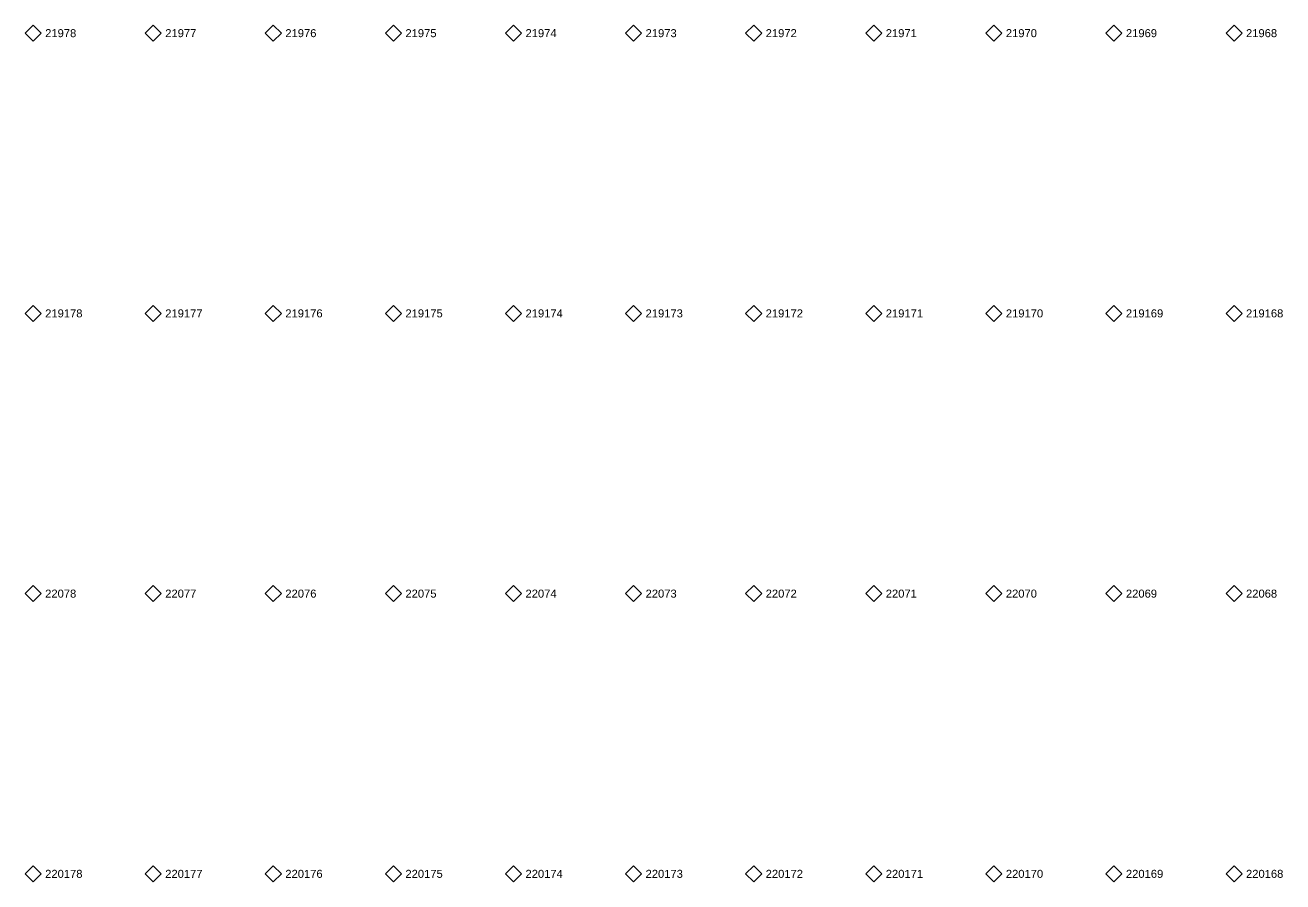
# Model space of a CAD drawing. Extents: x -5 to 376, y -217 to 241.
# Drawn here: x 49.56 to 89.46, y -139.38 to -112.2 of the extents above; entities that cross this region are included whole.
import ezdxf

# ---------------------------------------------------------------- set-up
doc = ezdxf.new("R2010")
doc.units = 0
doc.layers.add('TESTER_INTERFACE_PIN', color=144, linetype='CONTINUOUS')
doc.layers.add('TESTER_INTERFACE_PIN_LABEL', color=144, linetype='CONTINUOUS')
doc.styles.get("Standard").update_dxf_attribs({"font": 'arial.ttf'})

msp = doc.modelspace()

# ---------------------------------------------------------------- linework, layer by layer
at = {"layer": 'TESTER_INTERFACE_PIN'}
for p, q in [((49.81194, -112.2045), (49.55794, -112.4585)), ((49.55794, -112.4585), (49.81194, -112.7125)), ((50.06594, -112.4585), (49.81194, -112.2045)), ((49.81194, -112.7125), (50.06594, -112.4585)), ((53.62194, -112.2045), (53.36794, -112.4585)), ((53.36794, -112.4585), (53.62194, -112.7125)), ((53.87594, -112.4585), (53.62194, -112.2045)), ((53.62194, -112.7125), (53.87594, -112.4585)), ((57.43194, -112.2045), (57.17794, -112.4585)), ((57.17794, -112.4585), (57.43194, -112.7125)), ((57.68594, -112.4585), (57.43194, -112.2045)), ((57.43194, -112.7125), (57.68594, -112.4585)), ((61.24194, -112.2045), (60.98794, -112.4585)), ((60.98794, -112.4585), (61.24194, -112.7125)), ((61.49594, -112.4585), (61.24194, -112.2045)), ((61.24194, -112.7125), (61.49594, -112.4585)), ((65.05194, -112.2045), (64.79794, -112.4585)), ((64.79794, -112.4585), (65.05194, -112.7125)), ((65.30594, -112.4585), (65.05194, -112.2045)), ((65.05194, -112.7125), (65.30594, -112.4585)), ((68.86194, -112.2045), (68.60794, -112.4585)), ((68.60794, -112.4585), (68.86194, -112.7125)), ((69.11594, -112.4585), (68.86194, -112.2045)), ((68.86194, -112.7125), (69.11594, -112.4585)), ((72.67194, -112.2045), (72.41794, -112.4585)), ((72.41794, -112.4585), (72.67194, -112.7125)), ((72.92594, -112.4585), (72.67194, -112.2045)), ((72.67194, -112.7125), (72.92594, -112.4585)), ((76.48194, -112.2045), (76.22794, -112.4585)), ((76.22794, -112.4585), (76.48194, -112.7125)), ((76.73594, -112.4585), (76.48194, -112.2045)), ((76.48194, -112.7125), (76.73594, -112.4585)), ((80.29194, -112.2045), (80.03794, -112.4585)), ((80.03794, -112.4585), (80.29194, -112.7125)), ((80.54594, -112.4585), (80.29194, -112.2045)), ((80.29194, -112.7125), (80.54594, -112.4585)), ((84.10194, -112.2045), (83.84794, -112.4585)), ((83.84794, -112.4585), (84.10194, -112.7125)), ((84.35594, -112.4585), (84.10194, -112.2045)), ((84.10194, -112.7125), (84.35594, -112.4585)), ((87.91194, -112.2045), (87.65794, -112.4585)), ((87.65794, -112.4585), (87.91194, -112.7125)), ((88.16594, -112.4585), (87.91194, -112.2045)), ((87.91194, -112.7125), (88.16594, -112.4585)), ((49.81194, -121.0945), (49.55794, -121.3485)), ((50.06594, -121.3485), (49.81194, -121.0945)), ((53.62194, -121.0945), (53.36794, -121.3485)), ((53.87594, -121.3485), (53.62194, -121.0945)), ((57.43194, -121.0945), (57.17794, -121.3485)), ((57.68594, -121.3485), (57.43194, -121.0945)), ((61.24194, -121.0945), (60.98794, -121.3485)), ((61.49594, -121.3485), (61.24194, -121.0945)), ((65.05194, -121.0945), (64.79794, -121.3485)), ((65.30594, -121.3485), (65.05194, -121.0945)), ((68.86194, -121.0945), (68.60794, -121.3485)), ((69.11594, -121.3485), (68.86194, -121.0945)), ((72.67194, -121.0945), (72.41794, -121.3485)), ((72.92594, -121.3485), (72.67194, -121.0945)), ((76.48194, -121.0945), (76.22794, -121.3485)), ((76.73594, -121.3485), (76.48194, -121.0945)), ((80.29194, -121.0945), (80.03794, -121.3485)), ((80.54594, -121.3485), (80.29194, -121.0945)), ((84.10194, -121.0945), (83.84794, -121.3485)), ((84.35594, -121.3485), (84.10194, -121.0945)), ((87.91194, -121.0945), (87.65794, -121.3485)), ((88.16594, -121.3485), (87.91194, -121.0945)), ((49.55794, -121.3485), (49.81194, -121.6025)), ((49.81194, -121.6025), (50.06594, -121.3485)), ((53.36794, -121.3485), (53.62194, -121.6025)), ((53.62194, -121.6025), (53.87594, -121.3485)), ((57.17794, -121.3485), (57.43194, -121.6025)), ((57.43194, -121.6025), (57.68594, -121.3485)), ((60.98794, -121.3485), (61.24194, -121.6025)), ((61.24194, -121.6025), (61.49594, -121.3485)), ((64.79794, -121.3485), (65.05194, -121.6025)), ((65.05194, -121.6025), (65.30594, -121.3485)), ((68.60794, -121.3485), (68.86194, -121.6025)), ((68.86194, -121.6025), (69.11594, -121.3485)), ((72.41794, -121.3485), (72.67194, -121.6025)), ((72.67194, -121.6025), (72.92594, -121.3485)), ((76.22794, -121.3485), (76.48194, -121.6025)), ((76.48194, -121.6025), (76.73594, -121.3485)), ((80.03794, -121.3485), (80.29194, -121.6025)), ((80.29194, -121.6025), (80.54594, -121.3485)), ((83.84794, -121.3485), (84.10194, -121.6025)), ((84.10194, -121.6025), (84.35594, -121.3485)), ((87.65794, -121.3485), (87.91194, -121.6025)), ((87.91194, -121.6025), (88.16594, -121.3485)), ((49.81194, -129.9845), (49.55794, -130.2385)), ((50.06594, -130.2385), (49.81194, -129.9845)), ((53.62194, -129.9845), (53.36794, -130.2385)), ((53.87594, -130.2385), (53.62194, -129.9845)), ((57.43194, -129.9845), (57.17794, -130.2385)), ((57.68594, -130.2385), (57.43194, -129.9845)), ((61.24194, -129.9845), (60.98794, -130.2385)), ((61.49594, -130.2385), (61.24194, -129.9845)), ((65.05194, -129.9845), (64.79794, -130.2385)), ((65.30594, -130.2385), (65.05194, -129.9845)), ((68.86194, -129.9845), (68.60794, -130.2385)), ((69.11594, -130.2385), (68.86194, -129.9845)), ((72.67194, -129.9845), (72.41794, -130.2385)), ((72.92594, -130.2385), (72.67194, -129.9845)), ((76.48194, -129.9845), (76.22794, -130.2385)), ((76.73594, -130.2385), (76.48194, -129.9845)), ((80.29194, -129.9845), (80.03794, -130.2385)), ((80.54594, -130.2385), (80.29194, -129.9845)), ((84.10194, -129.9845), (83.84794, -130.2385)), ((84.35594, -130.2385), (84.10194, -129.9845)), ((87.91194, -129.9845), (87.65794, -130.2385)), ((88.16594, -130.2385), (87.91194, -129.9845)), ((49.55794, -130.2385), (49.81194, -130.4925)), ((49.81194, -130.4925), (50.06594, -130.2385)), ((53.36794, -130.2385), (53.62194, -130.4925)), ((53.62194, -130.4925), (53.87594, -130.2385)), ((57.17794, -130.2385), (57.43194, -130.4925)), ((57.43194, -130.4925), (57.68594, -130.2385)), ((60.98794, -130.2385), (61.24194, -130.4925)), ((61.24194, -130.4925), (61.49594, -130.2385)), ((64.79794, -130.2385), (65.05194, -130.4925)), ((65.05194, -130.4925), (65.30594, -130.2385)), ((68.60794, -130.2385), (68.86194, -130.4925)), ((68.86194, -130.4925), (69.11594, -130.2385)), ((72.41794, -130.2385), (72.67194, -130.4925)), ((72.67194, -130.4925), (72.92594, -130.2385)), ((76.22794, -130.2385), (76.48194, -130.4925)), ((76.48194, -130.4925), (76.73594, -130.2385)), ((80.03794, -130.2385), (80.29194, -130.4925)), ((80.29194, -130.4925), (80.54594, -130.2385)), ((83.84794, -130.2385), (84.10194, -130.4925)), ((84.10194, -130.4925), (84.35594, -130.2385)), ((87.65794, -130.2385), (87.91194, -130.4925)), ((87.91194, -130.4925), (88.16594, -130.2385)), ((49.81194, -138.8745), (49.55794, -139.1285)), ((49.55794, -139.1285), (49.81194, -139.3825)), ((50.06594, -139.1285), (49.81194, -138.8745)), ((49.81194, -139.3825), (50.06594, -139.1285)), ((53.62194, -138.8745), (53.36794, -139.1285)), ((53.36794, -139.1285), (53.62194, -139.3825)), ((53.87594, -139.1285), (53.62194, -138.8745)), ((53.62194, -139.3825), (53.87594, -139.1285)), ((57.43194, -138.8745), (57.17794, -139.1285)), ((57.17794, -139.1285), (57.43194, -139.3825)), ((57.68594, -139.1285), (57.43194, -138.8745)), ((57.43194, -139.3825), (57.68594, -139.1285)), ((61.24194, -138.8745), (60.98794, -139.1285)), ((60.98794, -139.1285), (61.24194, -139.3825)), ((61.49594, -139.1285), (61.24194, -138.8745)), ((61.24194, -139.3825), (61.49594, -139.1285)), ((65.05194, -138.8745), (64.79794, -139.1285)), ((64.79794, -139.1285), (65.05194, -139.3825)), ((65.30594, -139.1285), (65.05194, -138.8745)), ((65.05194, -139.3825), (65.30594, -139.1285)), ((68.86194, -138.8745), (68.60794, -139.1285)), ((68.60794, -139.1285), (68.86194, -139.3825)), ((69.11594, -139.1285), (68.86194, -138.8745)), ((68.86194, -139.3825), (69.11594, -139.1285)), ((72.67194, -138.8745), (72.41794, -139.1285)), ((72.41794, -139.1285), (72.67194, -139.3825)), ((72.92594, -139.1285), (72.67194, -138.8745)), ((72.67194, -139.3825), (72.92594, -139.1285)), ((76.48194, -138.8745), (76.22794, -139.1285)), ((76.22794, -139.1285), (76.48194, -139.3825)), ((76.73594, -139.1285), (76.48194, -138.8745)), ((76.48194, -139.3825), (76.73594, -139.1285)), ((80.29194, -138.8745), (80.03794, -139.1285)), ((80.03794, -139.1285), (80.29194, -139.3825)), ((80.54594, -139.1285), (80.29194, -138.8745)), ((80.29194, -139.3825), (80.54594, -139.1285)), ((84.10194, -138.8745), (83.84794, -139.1285)), ((83.84794, -139.1285), (84.10194, -139.3825)), ((84.35594, -139.1285), (84.10194, -138.8745)), ((84.10194, -139.3825), (84.35594, -139.1285)), ((87.91194, -138.8745), (87.65794, -139.1285)), ((87.65794, -139.1285), (87.91194, -139.3825)), ((88.16594, -139.1285), (87.91194, -138.8745)), ((87.91194, -139.3825), (88.16594, -139.1285))]:
    msp.add_line(p, q, dxfattribs=at)

# ---------------------------------------------------------------- texts
at = {"layer": 'TESTER_INTERFACE_PIN_LABEL'}
for s, p in [('21978', (50.19294, -112.5855)), ('21977', (54.00294, -112.5855)), ('21976', (57.81294, -112.5855)), ('21975', (61.62294, -112.5855)), ('21974', (65.43294, -112.5855)), ('21973', (69.24294, -112.5855)), ('21972', (73.05294, -112.5855)), ('21971', (76.86294, -112.5855)), ('21970', (80.67294, -112.5855)), ('21969', (84.48294, -112.5855)), ('21968', (88.29294, -112.5855)), ('219178', (50.19294, -121.4755)), ('219177', (54.00294, -121.4755)), ('219176', (57.81294, -121.4755)), ('219175', (61.62294, -121.4755)), ('219174', (65.43294, -121.4755)), ('219173', (69.24294, -121.4755)), ('219172', (73.05294, -121.4755)), ('219171', (76.86294, -121.4755)), ('219170', (80.67294, -121.4755)), ('219169', (84.48294, -121.4755)), ('219168', (88.29294, -121.4755)), ('22078', (50.19294, -130.3655)), ('22077', (54.00294, -130.3655)), ('22076', (57.81294, -130.3655)), ('22075', (61.62294, -130.3655)), ('22074', (65.43294, -130.3655)), ('22073', (69.24294, -130.3655)), ('22072', (73.05294, -130.3655)), ('22071', (76.86294, -130.3655)), ('22070', (80.67294, -130.3655)), ('22069', (84.48294, -130.3655)), ('22068', (88.29294, -130.3655)), ('220178', (50.19294, -139.2555)), ('220177', (54.00294, -139.2555)), ('220176', (57.81294, -139.2555)), ('220175', (61.62294, -139.2555)), ('220174', (65.43294, -139.2555)), ('220173', (69.24294, -139.2555)), ('220172', (73.05294, -139.2555)), ('220171', (76.86294, -139.2555)), ('220170', (80.67294, -139.2555)), ('220169', (84.48294, -139.2555)), ('220168', (88.29294, -139.2555))]:
    msp.add_text(s, height=0.254, dxfattribs=at).set_placement(p)

doc.saveas('drawing.dxf')
